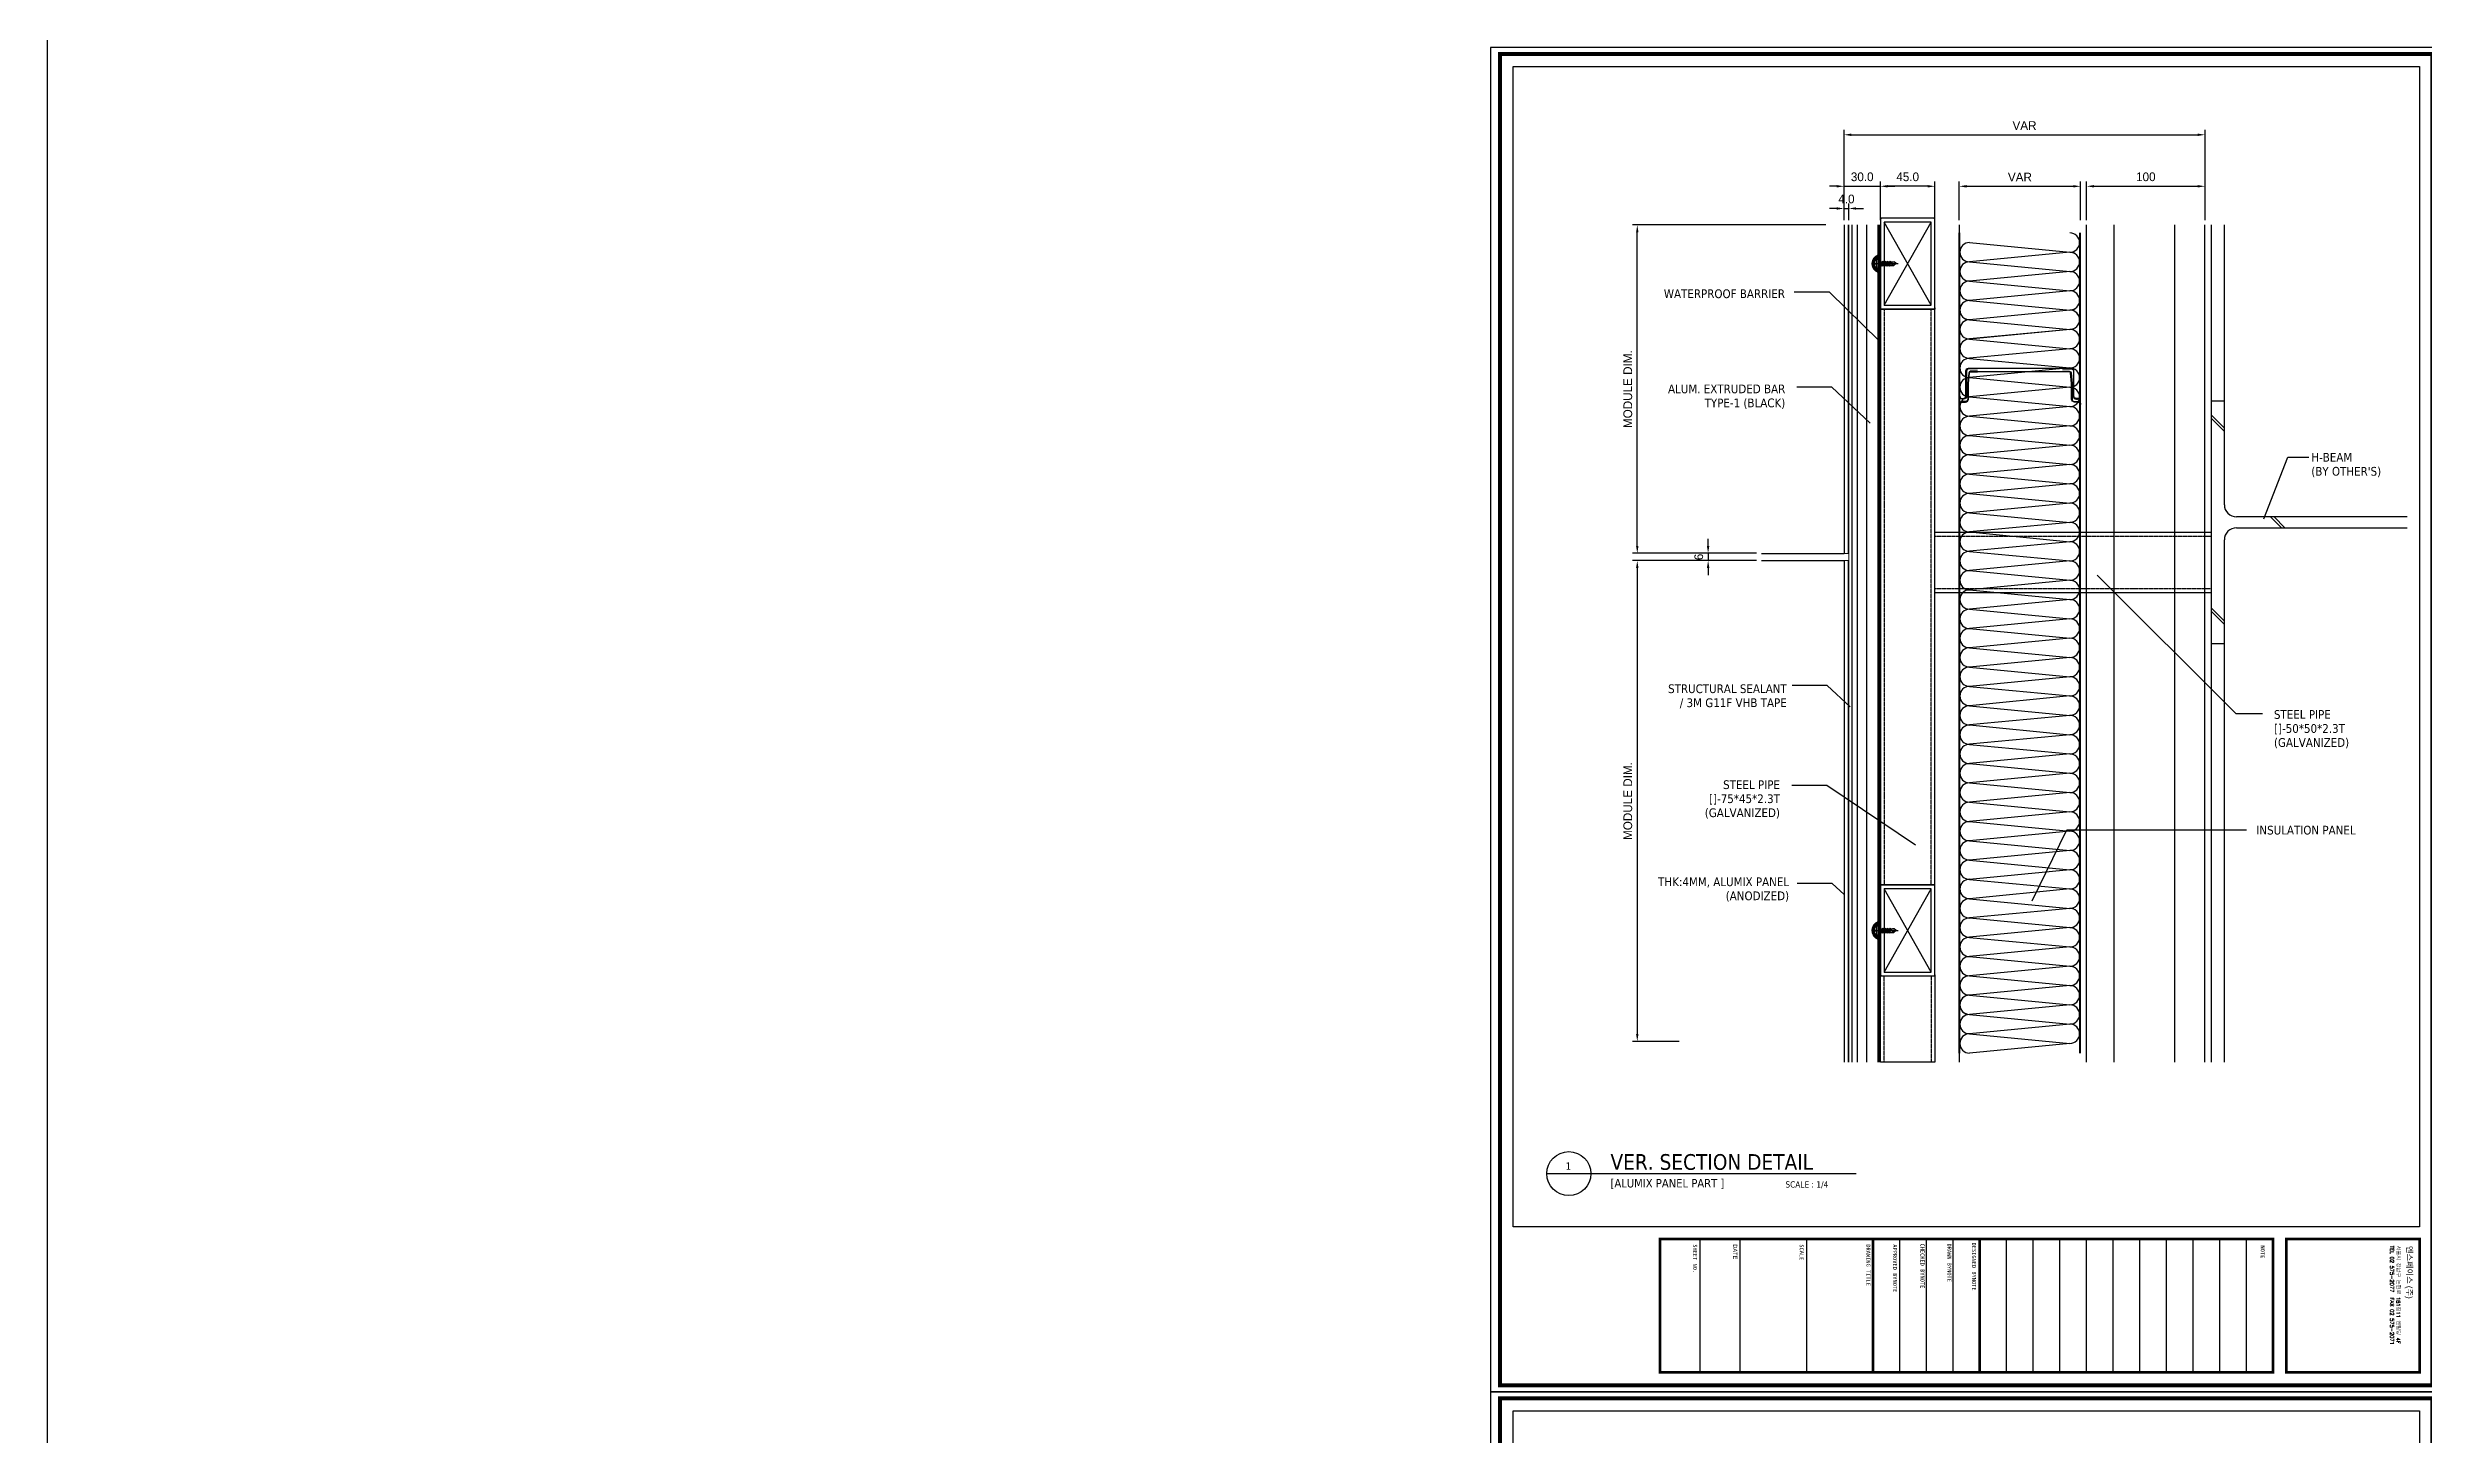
# Model space of a CAD drawing. Header units: millimetres. Extents: x 7297 to 60227, y -7497 to 19324.
# Drawn here: x 7297 to 9257, y 10040 to 11184 of the extents above; entities that cross this region are included whole.
import ezdxf

# ---------------------------------------------------------------- set-up
doc = ezdxf.new("R2010")
doc.units = ezdxf.units.MM
doc.linetypes.add('HIDDEN', pattern=[0.375, 0.25, -0.125])
doc.layers.add('NS_AL_PANEL', color=32, linetype='Continuous', lineweight=9)
for name, color, linetype in [('NS_CAULKING', 8, 'Continuous'), ('NS_COL_D-GREY', 8, 'Continuous'), ('NS_COL_L-GREY', 8, 'Continuous'), ('NS_COL_WHITE', 7, 'Continuous'), ('NS_DIM', 1, 'Continuous'), ('NS_FORM', 7, 'Continuous'), ('NS_FRAME', 253, 'Continuous'), ('NS_INSUL', 8, 'Continuous'), ('NS_PIPE_FRAME', 2, 'Continuous'), ('NS_RIVET_SCREW', 1, 'Continuous'), ('NS_TEXT', 2, 'Continuous'), ('NS_WATERPROOF', 150, 'Continuous')]:
    doc.layers.add(name, color=color, linetype=linetype)
doc.styles.add('Expo M', font='Expo M.ttf')
doc.styles.add('HGTXT', font='romans.shx', dxfattribs={"bigfont": 'whgtxt.shx'})
doc.dimstyles.new('DS2', dxfattribs={"dimscale": 2, "dimtxt": 1.8, "dimasz": 1.5, "dimexe": 1, "dimexo": 1, "dimgap": 0.5, "dimtad": 1, "dimtoh": 1, "dimdec": 1, "dimzin": 1, "dimdsep": 46, "dimtxsty": 'Expo M', "dimcen": 2, "dimadec": 1, "dimazin": 0, "dimtfac": 1, "dimtdec": 4, "dimtix": 1, "dimtmove": 1, "dimatfit": 3, "dimfxl": 1, "dimtolj": 1, "dimtzin": 1, "dimarcsym": 0})
doc.dimstyles.new('N-SPACE', dxfattribs={"dimscale": 4, "dimtxt": 1.8, "dimasz": 1.5, "dimexe": 1, "dimexo": 1, "dimgap": 1, "dimtad": 1, "dimtoh": 1, "dimdec": 1, "dimzin": 1, "dimdsep": 46, "dimtxsty": 'Expo M', "dimcen": 2, "dimclrd": 1, "dimclre": 1, "dimclrt": 2, "dimadec": 1, "dimazin": 0, "dimtfac": 1, "dimtdec": 1, "dimtix": 1, "dimtmove": 1, "dimatfit": 3, "dimfxl": 1, "dimtolj": 1, "dimtzin": 1, "dimarcsym": 0})

# ---------------------------------------------------------------- blocks, each defined once
blk = doc.blocks.new('AL-TEMPLATE')
at = {"color": 8}
for p, q in [((2716.8, 1393), (2800, 1393)), ((2716.8, 1376.3), (2800, 1376.3)), ((2716.8, 1359.7), (2800, 1359.7)), ((2716.8, 1343), (2800, 1343)), ((2716.8, 1326.4), (2800, 1326.4)), ((2716.8, 1309.8), (2800, 1309.8)), ((2716.8, 1293.1), (2800, 1293.1)), ((2716.8, 1276.5), (2800, 1276.5)), ((2716.8, 1259.8), (2800, 1259.8)), ((2716.8, 1243.2), (2800, 1243.2)), ((2716.8, 1209.9), (2800, 1209.9)), ((2716.8, 1193.3), (2800, 1193.3)), ((2716.8, 1176.6), (2800, 1176.6)), ((2716.8, 1118.4), (2800, 1118.4)), ((2716.8, 1076.8), (2800, 1076.8)), ((2716.8, 1051.8), (2800, 1051.8))]:
    blk.add_line(p, q, dxfattribs=at)
at = {"color": 7, "ltscale": 2}
blk.add_lwpolyline([(1972.3, 1515.2), (1972.3, 921.2), (2812.3, 921.2), (2812.3, 1515.2)], close=True, dxfattribs=at)
at = {"color": 8}
for points, const_width in [([(1976.3, 1509.4), (2808.3, 1509.4), (2808.3, 927), (1976.3, 927)], 2.5), ([(2716.8, 1501.3), (2800, 1501.3), (2800, 1418.1), (2716.8, 1418.1)], 1.66), ([(2716.8, 1409.8), (2800, 1409.8), (2800, 1026.9), (2716.8, 1026.9)], 1.66)]:
    blk.add_lwpolyline(points, close=True, dxfattribs=dict(at, const_width=const_width))
at = {"color": 9}
blk.add_lwpolyline([(1984.1, 1501.3), (2709.1, 1501.3), (2709.1, 935.2), (1984.1, 935.2)], close=True, dxfattribs=at)
at = {"color": 8, "const_width": 1.66}
for points in [[(2716.8, 1226.6), (2800, 1226.6)], [(2716.8, 1160), (2800, 1160)]]:
    blk.add_lwpolyline(points, dxfattribs=at)
at = {"insert": (2720.9, 1489.2), "char_height": 2.349, "attachment_point": 1, "style": 'HGTXT'}
blk.add_mtext('서울시 강남구 논현로 161길11 엔빌딩 4F\\PTEL 02 575-2077  FAX 02 575-2071', dxfattribs=at)
at = {"color": 146, "true_color": 0x105689, "insert": (2721.1, 1496.9), "char_height": 3.67, "attachment_point": 1, "style": 'HGTXT'}
blk.add_mtext('{\\fExpo M|b0|i0|c129|p18;엔스페이스 (주)}', dxfattribs=at)
at = {"color": 8, "width": 438.968, "attachment_point": 1}
for s, insert, char_height in [('NOTE', (2720.8, 1404.7), 2.56), ('DESIGNED BYNOTE', (2719, 1224.4), 2.556), ('DRAWN BYNOTE', (2719.6, 1209), 2.556), ('CHECKED BYNOTE', (2719.6, 1192.2), 2.556), ('APPROVED BYNOTE', (2720.1, 1175), 2.556), ('DRAWING TITLE', (2720.1, 1158.4), 2.556), ('SCALE', (2720.1, 1116.8), 2.56), ('{\\fﾱﾼﾸﾲ|b0|i0|c129|p49;DATE}', (2720.1, 1075.2), 2.556), ('SHEET NO.', (2720.1, 1050.2), 2.56)]:
    blk.add_mtext(s, dxfattribs=dict(at, insert=insert, char_height=char_height))
blk = doc.blocks.new('*D725')
at = {"layer": 'NS_DIM', "color": 1, "lineweight": -2, "transparency": 16777216}
for p, q in [((8778.3, 11042.1), (8778.3, 11116.5)), ((8784.3, 11112.5), (9069.9, 11112.5)), ((9075.9, 11042.1), (9075.9, 11116.5))]:
    blk.add_line(p, q, dxfattribs=at)
at = {"layer": 'NS_DIM', "color": 1, "transparency": 16777216}
for points in [[(8784.3, 11113.5), (8784.3, 11111.5), (8778.3, 11112.5)], [(9069.9, 11113.5), (9069.9, 11111.5), (9075.9, 11112.5)]]:
    blk.add_solid(points, dxfattribs=at)
at = {"layer": 'NS_DIM', "color": 2, "transparency": 16777216, "insert": (8927.1, 11120.1), "char_height": 7.2, "attachment_point": 5, "style": 'Expo M'}
blk.add_mtext('\\A1;VAR', dxfattribs=at)
blk = doc.blocks.new('*D724')
at = {"layer": 'NS_DIM', "color": 1, "lineweight": -2, "transparency": 16777216}
for p, q in [((8978.3, 11042.1), (8978.3, 11074)), ((9075.9, 11042.1), (9075.9, 11074)), ((8984.3, 11070), (9069.9, 11070))]:
    blk.add_line(p, q, dxfattribs=at)
at = {"layer": 'NS_DIM', "color": 1, "transparency": 16777216}
for points in [[(8984.3, 11071), (8984.3, 11069), (8978.3, 11070)], [(9069.9, 11071), (9069.9, 11069), (9075.9, 11070)]]:
    blk.add_solid(points, dxfattribs=at)
at = {"layer": 'NS_DIM', "color": 2, "transparency": 16777216, "insert": (9027.1, 11077.8), "char_height": 7.2, "attachment_point": 5, "style": 'Expo M'}
blk.add_mtext('\\A1;100', dxfattribs=at)
blk = doc.blocks.new('*D723')
at = {"layer": 'NS_DIM', "color": 1, "lineweight": -2, "transparency": 16777216}
for p, q in [((8873.3, 11042.1), (8873.3, 11074)), ((8973.3, 11042.1), (8973.3, 11074)), ((8879.3, 11070), (8967.3, 11070))]:
    blk.add_line(p, q, dxfattribs=at)
at = {"layer": 'NS_DIM', "color": 1, "transparency": 16777216}
for points in [[(8879.3, 11071), (8879.3, 11069), (8873.3, 11070)], [(8967.3, 11071), (8967.3, 11069), (8973.3, 11070)]]:
    blk.add_solid(points, dxfattribs=at)
at = {"layer": 'NS_DIM', "color": 2, "transparency": 16777216, "insert": (8923.3, 11077.6), "char_height": 7.2, "attachment_point": 5, "style": 'Expo M'}
blk.add_mtext('\\A1;VAR', dxfattribs=at)
blk = doc.blocks.new('*D722')
at = {"layer": 'NS_DIM', "color": 1, "lineweight": -2, "transparency": 16777216}
for p, q in [((8778.3, 11042.1), (8778.3, 11074)), ((8808.3, 11042.1), (8808.3, 11074)), ((8772.3, 11070), (8766.3, 11070)), ((8778.3, 11070), (8808.3, 11070)), ((8814.3, 11070), (8820.3, 11070))]:
    blk.add_line(p, q, dxfattribs=at)
at = {"layer": 'NS_DIM', "color": 1, "transparency": 16777216}
for points in [[(8772.3, 11071), (8772.3, 11069), (8778.3, 11070)], [(8814.3, 11071), (8814.3, 11069), (8808.3, 11070)]]:
    blk.add_solid(points, dxfattribs=at)
at = {"layer": 'NS_DIM', "color": 2, "transparency": 16777216, "insert": (8793.3, 11077.8), "char_height": 7.2, "attachment_point": 5, "style": 'Expo M'}
blk.add_mtext('\\A1;30.0', dxfattribs=at)
blk = doc.blocks.new('*D721')
at = {"layer": 'NS_DIM', "color": 1, "lineweight": -2, "transparency": 16777216}
for p, q in [((8772.3, 11051.7), (8766.3, 11051.7)), ((8778.3, 11042.1), (8778.3, 11055.7)), ((8778.3, 11051.7), (8782.3, 11051.7)), ((8782.3, 11042.1), (8782.3, 11055.7)), ((8788.3, 11051.7), (8794.3, 11051.7))]:
    blk.add_line(p, q, dxfattribs=at)
at = {"layer": 'NS_DIM', "color": 1, "transparency": 16777216}
for points in [[(8772.3, 11052.7), (8772.3, 11050.7), (8778.3, 11051.7)], [(8788.3, 11052.7), (8788.3, 11050.7), (8782.3, 11051.7)]]:
    blk.add_solid(points, dxfattribs=at)
at = {"layer": 'NS_DIM', "color": 2, "transparency": 16777216, "insert": (8780.3, 11059.5), "char_height": 7.2, "attachment_point": 5, "style": 'Expo M'}
blk.add_mtext('\\A1;4.0', dxfattribs=at)
blk = doc.blocks.new('sandwitch-p')
for p, q in [((-402.1, 2613.7), (-394.2, 2696.5)), ((-394.2, 2696.5), (-386.2, 2613.7)), ((-386.2, 2613.7), (-378.3, 2696.5)), ((-378.3, 2696.5), (-370.3, 2613.7)), ((-370.3, 2613.7), (-362.4, 2696.5)), ((-362.4, 2696.5), (-354.4, 2613.7)), ((-354.4, 2613.7), (-346.4, 2696.5)), ((-346.4, 2696.5), (-338.5, 2613.7)), ((-338.5, 2613.7), (-330.5, 2696.5)), ((-330.5, 2696.5), (-322.6, 2613.7))]:
    blk.add_line(p, q)
for points in [[(-322.6, 2705.3), (-410.1, 2705.3)], [(-322.6, 2704.8), (-410.1, 2704.8)], [(-322.6, 2605.8), (-410.1, 2605.8)], [(-322.6, 2605.3), (-410.1, 2605.3)]]:
    blk.add_lwpolyline(points)
for centre, start, end in [((-402.1, 2696.5), 0, 180), ((-386.2, 2696.5), 0, 180), ((-370.3, 2696.5), 0, 180), ((-354.4, 2696.5), 0, 180), ((-338.5, 2696.5), 0, 180), ((-394.2, 2613.7), 180, 0), ((-378.3, 2613.7), 180, 0), ((-362.4, 2613.7), 180, 0), ((-346.4, 2613.7), 180, 0), ((-330.5, 2613.7), 180, 0)]:
    blk.add_arc(centre, 7.96, start, end)
blk = doc.blocks.new('sandwitch-joint')
for p, q in [((2184.7, 1837.7), (2254.7, 1837.7)), ((2254.7, 1834.7), (2184.7, 1834.7))]:
    blk.add_line(p, q)
for points in [[(2170.2, 1814.7, 0.414214), (2172.2, 1812.7), (2173.2, 1812.7, 0.414213), (2175.2, 1814.7), (2175.2, 1835.7, -0.414213), (2177.2, 1837.7), (2184.7, 1837.7), (2184.7, 1837.2), (2177.2, 1837.2, 0.414213), (2175.7, 1835.7), (2175.7, 1814.7, -0.414213), (2173.2, 1812.2), (2172.2, 1812.2, -0.414214), (2169.7, 1814.7)], [(2170.2, 1807.7, -0.414213), (2172.2, 1809.7), (2174.7, 1809.7, 0.414213), (2177.2, 1812.2), (2177.2, 1825.1), (2178, 1833.8, -0.385314), (2179, 1834.7), (2184.7, 1834.7), (2184.7, 1835.2), (2179, 1835.2, 0.385314), (2177.5, 1833.8), (2176.7, 1825.2), (2176.7, 1812.2, -0.414213), (2174.7, 1810.2), (2172.2, 1810.2, 0.414213), (2169.7, 1807.7)], [(2269.2, 1814.7, -0.414214), (2267.2, 1812.7), (2266.2, 1812.7, -0.414213), (2264.2, 1814.7), (2264.2, 1835.7, 0.414213), (2262.2, 1837.7), (2254.7, 1837.7), (2254.7, 1837.2), (2262.2, 1837.2, -0.414213), (2263.7, 1835.7), (2263.7, 1814.7, 0.414213), (2266.2, 1812.2), (2267.2, 1812.2, 0.414214), (2269.7, 1814.7)], [(2269.2, 1807.7, 0.414213), (2267.2, 1809.7), (2264.7, 1809.7, -0.414213), (2262.2, 1812.2), (2262.2, 1825.1), (2261.3, 1833.8, 0.385314), (2260.3, 1834.7), (2254.7, 1834.7), (2254.7, 1835.2), (2260.3, 1835.2, -0.385314), (2261.8, 1833.8), (2262.7, 1825.2), (2262.7, 1812.2, 0.414213), (2264.7, 1810.2), (2267.2, 1810.2, -0.414213), (2269.7, 1807.7)]]:
    blk.add_lwpolyline(points, format="xyb")
blk = doc.blocks.new('*D719')
at = {"layer": 'NS_DIM', "color": 1, "lineweight": -2, "transparency": 16777216}
for p, q in [((8706.3, 10761.3), (8603.9, 10761.3)), ((8607.9, 10755.3), (8607.9, 10370.8)), ((8642.3, 10364.8), (8603.9, 10364.8))]:
    blk.add_line(p, q, dxfattribs=at)
at = {"layer": 'NS_DIM', "color": 1, "transparency": 16777216}
for points in [[(8606.9, 10755.3), (8608.9, 10755.3), (8607.9, 10761.3)], [(8606.9, 10370.8), (8608.9, 10370.8), (8607.9, 10364.8)]]:
    blk.add_solid(points, dxfattribs=at)
at = {"layer": 'NS_DIM', "color": 2, "transparency": 16777216, "insert": (8600.1, 10563), "char_height": 7.2, "attachment_point": 5, "rotation": 90, "style": 'Expo M'}
blk.add_mtext('\\A1;MODULE DIM.', dxfattribs=at)
blk = doc.blocks.new('*D718')
at = {"layer": 'NS_DIM', "color": 1, "lineweight": -2, "transparency": 16777216}
for p, q in [((8763.3, 11038.1), (8603.9, 11038.1)), ((8607.9, 10773.3), (8607.9, 11032.1)), ((8706.3, 10767.3), (8603.9, 10767.3))]:
    blk.add_line(p, q, dxfattribs=at)
at = {"layer": 'NS_DIM', "color": 1, "transparency": 16777216}
for points in [[(8606.9, 11032.1), (8608.9, 11032.1), (8607.9, 11038.1)], [(8606.9, 10773.3), (8608.9, 10773.3), (8607.9, 10767.3)]]:
    blk.add_solid(points, dxfattribs=at)
at = {"layer": 'NS_DIM', "color": 2, "transparency": 16777216, "insert": (8600.1, 10902.7), "char_height": 7.2, "attachment_point": 5, "rotation": 90, "style": 'Expo M'}
blk.add_mtext('\\A1;MODULE DIM.', dxfattribs=at)
blk = doc.blocks.new('*D717')
at = {"layer": 'NS_DIM', "color": 1, "lineweight": -2, "transparency": 16777216}
for p, q in [((8666.3, 10773.3), (8666.3, 10779.3)), ((8706.3, 10767.3), (8662.3, 10767.3)), ((8706.3, 10761.3), (8662.3, 10761.3)), ((8666.3, 10767.3), (8666.3, 10761.3)), ((8666.3, 10755.3), (8666.3, 10749.3))]:
    blk.add_line(p, q, dxfattribs=at)
at = {"layer": 'NS_DIM', "color": 1, "transparency": 16777216}
for points in [[(8665.3, 10773.3), (8667.3, 10773.3), (8666.3, 10767.3)], [(8665.3, 10755.3), (8667.3, 10755.3), (8666.3, 10761.3)]]:
    blk.add_solid(points, dxfattribs=at)
at = {"layer": 'NS_DIM', "color": 2, "transparency": 16777216, "insert": (8658.6, 10764.3), "char_height": 7.2, "attachment_point": 5, "rotation": 90, "style": 'Expo M'}
blk.add_mtext('\\A1;6', dxfattribs=at)
blk = doc.blocks.new('피스')
for p, q in [((-4, 1.5), (-4, 1)), ((-4, 1.5), (4, 1.5)), ((-3, 0), (3, 0)), ((-0.5, 3), (-0.4, 2.3)), ((-0.4, 2.3), (0.4, 2.3)), ((0, 5), (0, -16.8)), ((0.5, 3), (0.4, 2.3)), ((4, 1.5), (4, 1)), ((2, -1.5), (-2, -2)), ((-1.5, -1.5), (-2, -2)), ((-2, -2), (-1.5, -2.5)), ((-1.5, -3.5), (-2, -4)), ((2, -3.5), (-2, -4)), ((-2, -4), (-1.5, -4.5)), ((-1.5, -5.5), (-2, -6)), ((2, -5.5), (-2, -6)), ((-2, -6), (-1.5, -6.5)), ((-1.5, -7.5), (-2, -8)), ((2, -7.5), (-2, -8)), ((-2, -8), (-1.5, -8.5)), ((-1.5, -9.5), (-2, -10)), ((2, -9.5), (-2, -10)), ((-2, -10), (-1.5, -10.5)), ((-1.5, -0.5), (-1.5, -1.5)), ((1.5, -1), (-1.5, -1.5)), ((1.5, -2), (-1.5, -2.5)), ((-1.5, -2.5), (-1.5, -3.5)), ((1.5, -3), (-1.5, -3.5)), ((1.5, -4), (-1.5, -4.5)), ((-1.5, -4.5), (-1.5, -5.5)), ((1.5, -5), (-1.5, -5.5)), ((1.5, -6), (-1.5, -6.5)), ((-1.5, -6.5), (-1.5, -7.5)), ((1.5, -7), (-1.5, -7.5)), ((1.5, -8), (-1.5, -8.5)), ((-1.5, -8.5), (-1.5, -9.5)), ((1.5, -9), (-1.5, -9.5)), ((1.5, -10), (-1.5, -10.5)), ((-1.5, -10.5), (-1.5, -13.5)), ((0, -15), (-1.5, -13.5)), ((-1.3, -13.5), (-1.3, -12)), ((0, -15), (-1.3, -13.5)), ((0, -15), (1.5, -13)), ((1.5, -13), (0.6, -11.5)), ((1.5, -0.5), (1.5, -1)), ((1.5, -1), (2, -1.5)), ((2, -1.5), (1.5, -2)), ((1.5, -2), (1.5, -3)), ((1.5, -3), (2, -3.5)), ((2, -3.5), (1.5, -4)), ((1.5, -4), (1.5, -5)), ((1.5, -5), (2, -5.5)), ((2, -5.5), (1.5, -6)), ((1.5, -6), (1.5, -7)), ((1.5, -7), (2, -7.5)), ((2, -7.5), (1.5, -8)), ((1.5, -8), (1.5, -9)), ((1.5, -9), (2, -9.5)), ((2, -9.5), (1.5, -10)), ((1.5, -10), (1.5, -13))]:
    blk.add_line(p, q)
for centre, radius, start, end in [((0, -3.1), 6.08, 94.7146, 131.1121), ((-3, 1), 1, 180, 270), ((-2, -0.5), 0.5, 0, 90), ((0, -3.1), 6.08, 48.8879, 85.2854), ((2, -0.5), 0.5, 90, 180), ((3, 1), 1, 270, 0), ((-0.3, -12), 1, 30.0863, 180)]:
    blk.add_arc(centre, radius, start, end)
blk = doc.blocks.new('N-SCREW')
blk.add_blockref('피스', (17.3, -1))
blk = doc.blocks.new('*D260')
at = {"layer": 'NS_DIM', "color": 1, "lineweight": -2, "transparency": 16777216}
for p, q in [((8808.3, 11042.1), (8808.3, 11074)), ((8853.3, 11042.1), (8853.3, 11074)), ((8847.3, 11070), (8814.3, 11070))]:
    blk.add_line(p, q, dxfattribs=at)
at = {"layer": 'NS_DIM', "color": 1, "transparency": 16777216}
for points in [[(8814.3, 11071), (8814.3, 11069), (8808.3, 11070)], [(8847.3, 11071), (8847.3, 11069), (8853.3, 11070)]]:
    blk.add_solid(points, dxfattribs=at)
at = {"layer": 'NS_DIM', "color": 2, "transparency": 16777216, "insert": (8830.8, 11077.8), "char_height": 7.2, "attachment_point": 5, "style": 'Expo M'}
blk.add_mtext('\\A1;45.0', dxfattribs=at)
blk = doc.blocks.new('*U99')
for p, q in [((1, 75), (0, 75)), ((0, 74), (0, 75)), ((0, 74), (0, 1)), ((44, 75), (1, 75)), ((3.2, 3.2), (41.8, 71.8)), ((41.8, 3.2), (3.2, 71.8)), ((44, 75), (45, 75)), ((45, 74), (45, 75)), ((45, 1), (45, 74)), ((0, 1), (0, 0)), ((1, 0), (0, 0)), ((45, 1), (45, 0)), ((1, 0), (44, 0)), ((44, 0), (45, 0))]:
    blk.add_line(p, q)
blk.add_lwpolyline([(3.2, 71.8), (3.2, 3.2), (41.8, 3.2), (41.8, 71.8)], close=True)
for centre, start, end in [((1, 74), 90, 180), ((44, 74), 0, 90), ((1, 1), 180, 270), ((44, 1), 270, 0)]:
    blk.add_arc(centre, 1, start, end)
blk = doc.blocks.new('*U160')
blk.add_lwpolyline([(0, 0), (45, 0), (45, 475), (0, 475)], close=True)
at = {"linetype": 'HIDDEN'}
blk.add_lwpolyline([(3.2, 0), (41.8, 0), (41.8, 475), (3.2, 475)], close=True, dxfattribs=at)
blk = doc.blocks.new('*U161')
blk.add_lwpolyline([(0, 0), (45, 0), (45, 71.1), (0, 71.1)], close=True)
at = {"linetype": 'HIDDEN'}
blk.add_lwpolyline([(3.2, 0), (41.8, 0), (41.8, 71.1), (3.2, 71.1)], close=True, dxfattribs=at)
blk = doc.blocks.new('*U162')
blk.add_lwpolyline([(0, 0), (50, 0), (50, 227.6), (0, 227.6)], close=True)
at = {"linetype": 'HIDDEN'}
blk.add_lwpolyline([(3.2, 0), (46.8, 0), (46.8, 227.6), (3.2, 227.6)], close=True, dxfattribs=at)

msp = doc.modelspace()

# ---------------------------------------------------------------- hatches: boundary and pattern name
at = {"layer": 'NS_CAULKING'}
h = msp.add_hatch(dxfattribs=at)
h.set_pattern_fill('ANSI37', color=256, scale=5, angle=90, style=0)
h.set_pattern_definition([(135, (4774.37315, 13490.6971), (-0.44194174, -0.44194174), []), (225, (4774.37315, 13490.6971), (0.44194174, -0.44194174), [])])
h.paths.add_polyline_path([(8804.8, 11002.25, -0.160163), (8803.32, 11005.75), (8803.99, 11005.85), (8803.99, 11006.25), (8801.3, 11006.25, 0.3187278), (8806.3, 10999.2), (8806.3, 11003.25, -0.4142136), (8805.3, 11002.25)])
h.paths.add_polyline_path([(8801.3, 11006.25), (8803.99, 11006.25), (8803.99, 11006.65), (8803.32, 11006.75, -0.160163), (8804.8, 11010.25), (8805.3, 11010.25, -0.4142136), (8806.3, 11009.25), (8806.3, 11013.29, 0.3187278)])
h = msp.add_hatch(dxfattribs=at)
h.set_pattern_fill('ANSI37', color=256, scale=5, angle=90, style=0)
h.set_pattern_definition([(135, (4774.37315, 12940.6971), (-0.44194174, -0.44194174), []), (225, (4774.37315, 12940.6971), (0.44194174, -0.44194174), [])])
h.paths.add_polyline_path([(8804.8, 10452.25, -0.160163), (8803.32, 10455.75), (8803.99, 10455.85), (8803.99, 10456.25), (8801.3, 10456.25, 0.3187278), (8806.3, 10449.2), (8806.3, 10453.25, -0.4142136), (8805.3, 10452.25)])
h.paths.add_polyline_path([(8801.3, 10456.25), (8803.99, 10456.25), (8803.99, 10456.65), (8803.32, 10456.75, -0.160163), (8804.8, 10460.25), (8805.3, 10460.25, -0.4142136), (8806.3, 10459.25), (8806.3, 10463.29, 0.3187278)])

# ---------------------------------------------------------------- linework, layer by layer
at = {"layer": 'NS_AL_PANEL'}
for p, q in [((8778.3, 10767.28), (8778.3, 11038.09)), ((8778.8, 10767.28), (8778.8, 11038.09)), ((8781.8, 10767.28), (8781.8, 11038.09)), ((8782.3, 10767.28), (8782.3, 11038.09)), ((8778.3, 10767.28), (8782.3, 10767.28)), ((8778.3, 10347.67), (8778.3, 10761.28)), ((8778.3, 10761.28), (8782.3, 10761.28)), ((8778.8, 10347.67), (8778.8, 10761.28)), ((8781.8, 10761.28), (8781.8, 10347.67)), ((8782.3, 10761.28), (8782.3, 10767.28)), ((8782.3, 10761.28), (8782.3, 10347.67))]:
    msp.add_line(p, q, dxfattribs=at)
at = {"layer": 'NS_CAULKING'}
for centre in [(8808.77, 11006.25), (8808.77, 10456.25)]:
    msp.add_arc(centre, 7.46, 109.2859, 250.7141, dxfattribs=at)
at = {"layer": 'NS_COL_D-GREY'}
for p, q in [((9080.85, 11038.09), (9080.85, 10347.67)), ((9091.85, 10807.38), (9091.85, 11038.09)), ((9091.85, 10892.88), (9080.85, 10892.88)), ((9080.85, 10881.65), (9091.85, 10870.65)), ((9080.85, 10878.82), (9091.85, 10867.82)), ((9242.44, 10797.38), (9101.85, 10797.38)), ((9129.94, 10797.38), (9138.94, 10788.38)), ((9132.82, 10797.33), (9141.77, 10788.38)), ((9091.85, 10347.67), (9091.85, 10778.38)), ((9101.85, 10788.38), (9242.44, 10788.38)), ((9080.85, 10722.32), (9091.85, 10711.32)), ((9080.85, 10719.49), (9091.85, 10708.49)), ((9080.85, 10692.88), (9091.85, 10692.88))]:
    msp.add_line(p, q, dxfattribs=at)
for centre, start, end in [((9101.85, 10807.38), 180, 270), ((9101.85, 10778.38), 90, 180)]:
    msp.add_arc(centre, 10, start, end, dxfattribs=at)
at = {"layer": 'NS_COL_L-GREY'}
for p, q in [((8784.8, 11038.09), (8784.8, 10347.67)), ((8789.02, 11038.09), (8789.02, 10347.67)), ((8796.76, 11038.09), (8796.76, 10347.67)), ((8806.3, 11038.09), (8806.3, 10347.67))]:
    msp.add_line(p, q, dxfattribs=at)
at = {"layer": 'NS_COL_WHITE'}
msp.add_line((8533.32, 10255.72), (8788.46, 10255.72), dxfattribs=at)
msp.add_circle((8551.46, 10255.72), 18.14, dxfattribs=at)
at = {"layer": 'NS_DIM'}
for p, q in [((8710.27, 10767.28), (8778.3, 10767.28)), ((8710.27, 10761.28), (8778.3, 10761.28))]:
    msp.add_line(p, q, dxfattribs=at)
at = {"layer": 'NS_FORM'}
msp.add_lwpolyline([(7297.45, 19323.52), (19555.55, 19323.52), (19555.55, -2069.48), (7297.45, -2069.48)], close=True, dxfattribs=at)
at = {"layer": 'NS_FRAME'}
for p, q in [((8873.3, 11038.09), (8873.3, 10347.67)), ((8978.3, 10347.67), (8978.3, 11038.09)), ((9000.98, 10347.67), (9000.98, 11038.09)), ((9051.1, 10347.67), (9051.1, 11038.09)), ((9075.85, 10347.67), (9075.85, 11038.09))]:
    msp.add_line(p, q, dxfattribs=at)
at = {"layer": 'NS_WATERPROOF', "ltscale": 3}
for p, q in [((8807.3, 11038.09), (8807.3, 10347.67)), ((8807.8, 11038.09), (8807.8, 10347.67))]:
    msp.add_line(p, q, dxfattribs=at)

# ---------------------------------------------------------------- block references
at = {"layer": 'NS_FORM', "xscale": 1.32, "yscale": 1.32, "zscale": 1.32, "rotation": 270}
for p in [(7270.99, 13787.94), (7270.99, 12679.14)]:
    msp.add_blockref('AL-TEMPLATE', p, dxfattribs=at)
at = {"layer": 'NS_FRAME'}
msp.add_blockref('*U160', (8808.3, 10493.75), dxfattribs=at)
at = {"layer": 'NS_FRAME', "xscale": -1}
for name, p, rotation in [('*U162', (8853.3, 10734.77), 270), ('*U161', (8808.3, 10418.75), 180)]:
    msp.add_blockref(name, p, dxfattribs=dict(at, rotation=rotation))
at = {"layer": 'NS_INSUL', "rotation": 270}
for p in [(6268.02, 10621.46), (6268.02, 10605.55), (6268.02, 10525.97), (6268.02, 10446.39), (6268.02, 10366.81), (6268.02, 10287.23), (6268.02, 10207.65), (6268.02, 10128.07), (6268.02, 10048.48), (6268.02, 10032.57)]:
    msp.add_blockref('sandwitch-p', p, dxfattribs=at)
at = {"layer": 'NS_INSUL'}
msp.add_blockref('sandwitch-joint', (6703.65, 9082.27), dxfattribs=at)
at = {"layer": 'NS_PIPE_FRAME'}
for p in [(8808.3, 10968.75), (8808.3, 10418.75)]:
    msp.add_blockref('*U99', p, dxfattribs=at)
at = {"layer": 'NS_RIVET_SCREW', "xscale": -1, "rotation": 90}
for p in [(8805.27, 11023.5), (8805.27, 10473.5)]:
    msp.add_blockref('N-SCREW', p, dxfattribs=at)

# ---------------------------------------------------------------- texts
at = {"layer": 'NS_TEXT', "line_spacing_factor": 0.963855}
for s, insert, char_height, width, attachment_point in [('\\pxqr;{\\fTahoma|b0|i0|c0|p34;WATERPROOF BARRIER}', (8729.64, 10985), 7.2, 112.4594, 3), ('\\pxqr;{\\fTahoma|b0|i0|c0|p34;ALUM. EXTRUDED BAR\\fTahoma|b0|i0|c129|p34;\\PTYPE-1 \\fTahoma|b0|i0|c0|p34;(\\fTahoma|b0|i0|c129|p34;BLACK\\fTahoma|b0|i0|c0|p34;)}', (8614.54, 10906.53), 7.2, 115.355, 1), ("\\fTahoma;H-BEAM\\P(BY OTHER'S)", (9163.48, 10850.11), 7.2, 66.8903, 1), ('\\pxqr;{\\fTahoma|b0|i0|c0|p34;STRUCTURAL SEALANT\\P/ 3M G11F VHB TAPE}', (8621.78, 10639.56), 7.2, 109.3471, 7), ('\\pxql;{\\fTahoma|b0|i0|c0|p34;STEEL PIPE\\P[]-50*50*\\fTahoma|b0|i0|c129|p34;2\\fTahoma|b0|i0|c0|p34;.\\fTahoma|b0|i0|c129|p34;3\\fTahoma|b0|i0|c0|p34;T\\P(GALVANIZED)}', (9132.72, 10638), 7.2, 71.0245, 1), ('\\pxqr;{\\fTahoma|b0|i0|c0|p34;STEEL PIPE\\P[]-\\fTahoma|b0|i0|c129|p34;75\\fTahoma|b0|i0|c0|p34;*\\fTahoma|b0|i0|c129|p34;4\\fTahoma|b0|i0|c0|p34;5*\\fTahoma|b0|i0|c129|p34;2\\fTahoma|b0|i0|c0|p34;.\\fTahoma|b0|i0|c129|p34;3\\fTahoma|b0|i0|c0|p34;T\\P(GALVANIZED)}', (8654.47, 10580.1), 7.2, 71.0245, 1), ('{\\fTahoma|b0|i0|c0|p34;INSULATION PANEL}', (9118.21, 10542.6), 7.2, 118.4981, 1), ('\\pxqr;{\\fTahoma|b0|i0|c0|p34;T\\fTahoma|b0|i0|c129|p34;HK:4MM,\\fTahoma|b0|i0|c0|p34; \\fTahoma|b0|i0|c129|p34;ALUMIX\\fTahoma|b0|i0|c0|p34; PANEL\\P(\\fTahoma|b0|i0|c129|p34;ANODIZED\\fTahoma|b0|i0|c0|p34;)}', (8596.95, 10499.99), 7.2, 136.0889, 1), ('\\fTahoma;VER. SECTION DETAIL', (8585.81, 10258.6), 12.96, 191.1391, 7), ('\\fTahoma;1', (8548.85, 10258.9), 6, 8.9419, 7), ('\\fTahoma;[ALUMIX PANEL PART ]', (8585.81, 10243.02), 7, 105.1355, 7), ('\\fTahoma;SCALE : 1/4', (8729.97, 10243.56), 5.184, 42.074, 7)]:
    msp.add_mtext(s, dxfattribs=dict(at, insert=insert, char_height=char_height, width=width, attachment_point=attachment_point))

# ---------------------------------------------------------------- dimensions: what is measured, and where the dimension line sits
at = {"layer": 'NS_DIM'}
for base, p1, p2, text, picture, middle in [((9075.85, 11112.53), (8778.3, 11038.09), (9075.85, 11038.09), 'VAR', '*D725', (8927.08, 11120.13)), ((8973.3, 11070.04), (8873.3, 11038.09), (8973.3, 11038.09), 'VAR', '*D723', (8923.3, 11077.64)), ((9075.85, 11070.04), (8978.3, 11038.09), (9075.85, 11038.09), '100', '*D724', (9027.08, 11077.82))]:
    dim = msp.add_linear_dim(base=base, p1=p1, p2=p2, text=text, dimstyle='N-SPACE', dxfattribs=at)
    dim.commit()
    dim.dimension.update_dxf_attribs({"geometry": picture, "text_midpoint": middle})
for base, p1, p2, picture, middle in [((8808.3, 11070.04), (8778.3, 11038.09), (8808.3, 11038.09), '*D722', (8793.3, 11077.82)), ((8808.3, 11070.04), (8853.3, 11038.09), (8808.3, 11038.09), '*D260', (8830.8, 11077.82)), ((8782.3, 11051.74), (8778.3, 11038.09), (8782.3, 11038.09), '*D721', (8780.3, 11059.52))]:
    dim = msp.add_linear_dim(base=base, p1=p1, p2=p2, dimstyle='N-SPACE', dxfattribs=at)
    dim.commit()
    dim.dimension.update_dxf_attribs({"geometry": picture, "text_midpoint": middle})
for base, p1, p2, angle, text, picture, middle in [((8607.85, 11038.09), (8710.27, 10767.28), (8767.3, 11038.09), 90, 'MODULE DIM.', '*D718', (8600.07, 10902.69)), ((8666.28, 10761.28), (8710.27, 10767.28), (8710.27, 10761.28), 270, '6', '*D717', (8658.59, 10764.28)), ((8607.85, 10364.82), (8710.27, 10761.28), (8646.28, 10364.82), 270, 'MODULE DIM.', '*D719', (8600.07, 10563.05))]:
    dim = msp.add_linear_dim(base=base, p1=p1, p2=p2, angle=angle, text=text, dimstyle='N-SPACE', dxfattribs=at)
    dim.commit()
    dim.dimension.update_dxf_attribs({"geometry": picture, "text_midpoint": middle})

# ---------------------------------------------------------------- leaders
for points in [[(8807.3, 10942.44), (8766.21, 10982.79), (8737.22, 10982.79)], [(8799.99, 10874.6), (8768.37, 10904.23), (8739.38, 10904.23)], [(9124.27, 10795.8), (9144.12, 10846.6), (9161.36, 10846.6)], [(8986.89, 10749.34), (9101.36, 10635.1), (9123.16, 10635.1)], [(8783.3, 10640.81), (8764.53, 10658.39), (8735.54, 10658.39)], [(8837.35, 10526.67), (8764.23, 10575.8), (8735.24, 10575.8)], [(8933.4, 10480.63), (8962.1, 10539.36), (9110.22, 10539.36)], [(8778.3, 10486), (8768.68, 10495.01), (8739.69, 10495.01)]]:
    msp.add_leader(points, dimstyle='DS2', override={"dimgap": 0.5, "dimtad": 0}, dxfattribs=at)

doc.saveas('drawing.dxf')
